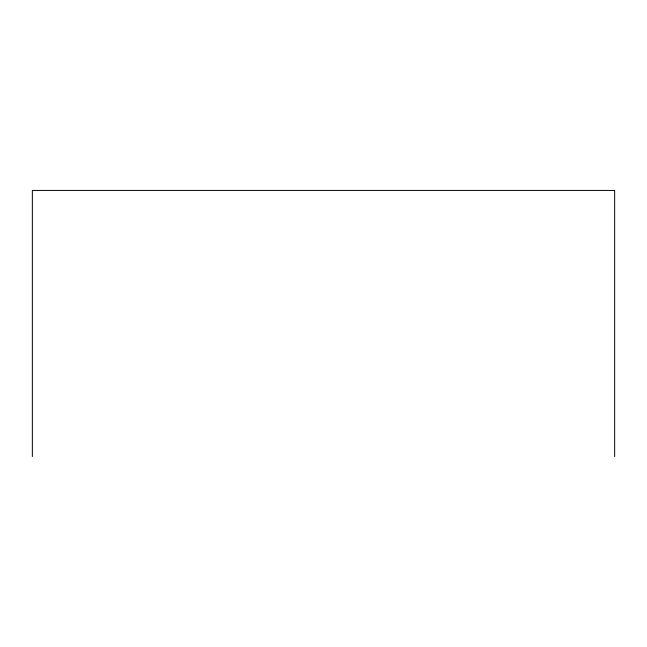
<?xml version="1.0" encoding="UTF-8"?>
<svg xmlns="http://www.w3.org/2000/svg" width="647" height="647" viewBox="0 0 647 647"><rect width="100%" height="100%" fill="white"/><g stroke="black" fill="none" stroke-linecap="round" stroke-linejoin="round"><path stroke-width="0.97" d="M614.65 456.564L614.65 190.436L32.35 190.436L32.35 456.564"/></g></svg>
